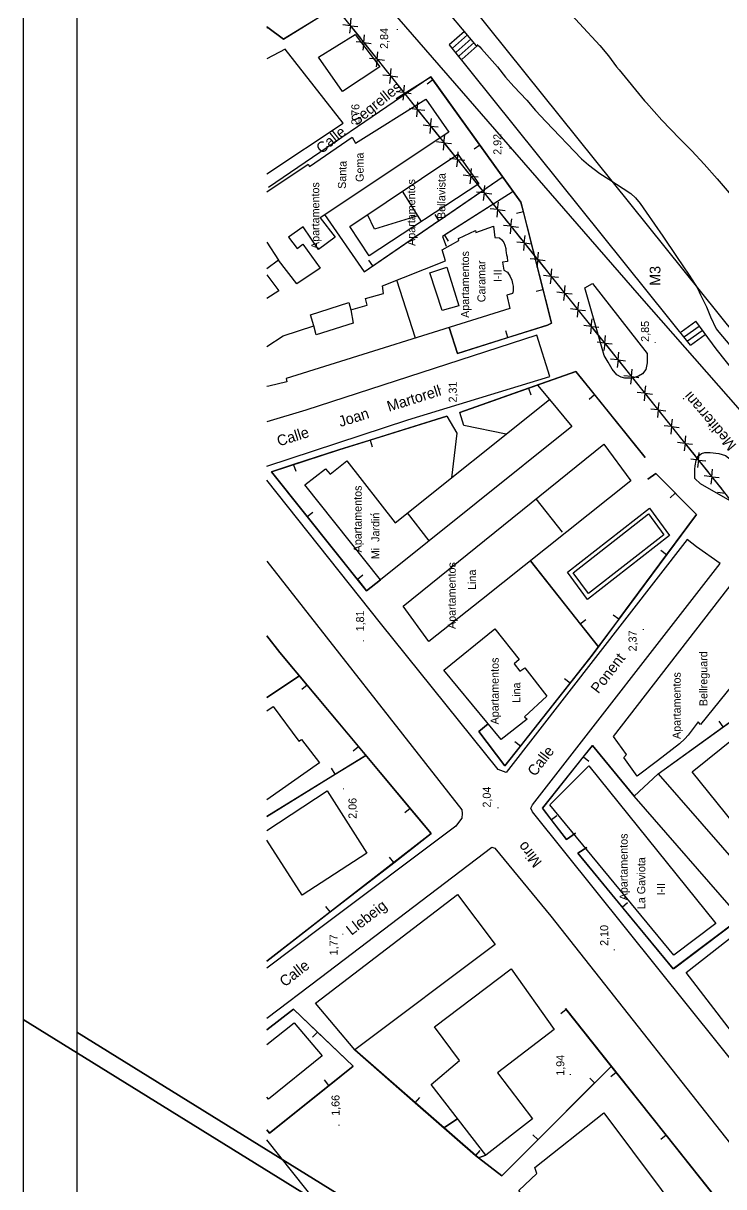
# Model space of a CAD drawing. Extents: x 748454 to 749044, y 4316681 to 4317708.
# Drawn here: x 748454.5 to 748585.4, y 4317015.2 to 4317232.7 of the extents above; entities that cross this region are included whole.
import ezdxf
from ezdxf.enums import TextEntityAlignment as Align

# ---------------------------------------------------------------- set-up
doc = ezdxf.new("R2010")
doc.units = 0
doc.linetypes.add('DASHED', pattern=[0])
doc.linetypes.add('DIVIDE', pattern=[0])
doc.layers.get('0').update_dxf_attribs({"linetype": 'CONTINUOUS'})
for name, color, linetype in [('1', 7, 'CONTINUOUS'), ('11', 7, 'CONTINUOUS'), ('26', 7, 'CONTINUOUS'), ('3', 7, 'CONTINUOUS'), ('32', 7, 'CONTINUOUS'), ('33', 7, 'CONTINUOUS'), ('39', 7, 'CONTINUOUS'), ('44', 7, 'CONTINUOUS'), ('48', 7, 'CONTINUOUS'), ('50', 7, 'CONTINUOUS'), ('53', 7, 'CONTINUOUS'), ('PATTERN_CLASS', 7, 'CONTINUOUS')]:
    doc.layers.add(name, color=color, linetype=linetype)

msp = doc.modelspace()

# ---------------------------------------------------------------- linework, layer by layer
at = {"layer": '1', "color": 0, "linetype": 'CONTINUOUS'}
for p, q in [((748539.14, 4317228.46), (748524.87, 4317245.72)), ((748500, 4317232.08), (748500.17, 4317231.88)), ((748500.17, 4317231.88), (748500, 4317231.74)), ((748534.09, 4317228.68), (748536.9, 4317231.17)), ((748579.13, 4317172.5), (748534.15, 4317228.61)), ((748534.67, 4317228.02), (748537.48, 4317230.51)), ((748535.36, 4317227.24), (748538.17, 4317229.73)), ((748535.95, 4317226.57), (748538.76, 4317229.06)), ((748536.49, 4317225.96), (748539.3, 4317228.45)), ((748531.03, 4317222.06), (748529.97, 4317221.3)), ((748539.79, 4317209.88), (748538.74, 4317209.12)), ((748532.17, 4317195.81), (748544.13, 4317204.04)), ((748545.84, 4317201.07), (748533.17, 4317193.05)), ((748519.81, 4317187.3), (748532.16, 4317195.8)), ((748532.16, 4317195.82), (748531.42, 4317196.89)), ((748547.92, 4317197.4), (748546.66, 4317197.09)), ((748533.17, 4317193.03), (748533.86, 4317191.93)), ((748519.8, 4317187.31), (748519.06, 4317188.38)), ((748551.58, 4317182.85), (748550.32, 4317182.53)), ((748577.37, 4317175.01), (748580.12, 4317176.97)), ((748583.93, 4317171.82), (748580.13, 4317177.01)), ((748545.02, 4317173.93), (748544.63, 4317175.16)), ((748578.01, 4317174.11), (748580.76, 4317176.07)), ((748578.6, 4317173.28), (748581.35, 4317175.24)), ((748579.16, 4317172.51), (748581.91, 4317174.47)), ((748593.99, 4317159.09), (748583.93, 4317171.82)), ((748500.35, 4317164.85), (748500, 4317164.75)), ((748548.88, 4317164.45), (748536.05, 4317159.9)), ((748548.89, 4317164.43), (748549.32, 4317163.21)), ((748561.24, 4317163.19), (748560.23, 4317162.37)), ((748570.67, 4317151.51), (748561.26, 4317163.19)), ((748533.61, 4317159.22), (748519.29, 4317154.75)), ((748519.29, 4317154.73), (748519.68, 4317153.49)), ((748505, 4317150.15), (748505.4, 4317148.92)), ((748576.28, 4317144.86), (748575.35, 4317143.95)), ((748507.54, 4317140.48), (748516.9, 4317128.76)), ((748507.55, 4317140.49), (748508.57, 4317141.3)), ((748565.76, 4317121.26), (748574.68, 4317133.31)), ((748574.67, 4317133.33), (748573.63, 4317134.1)), ((748549.27, 4317132.2), (748558.54, 4317120.41)), ((748516.92, 4317128.76), (748517.93, 4317129.57)), ((748565.74, 4317121.27), (748564.7, 4317122.04)), ((748558.54, 4317120.4), (748561.93, 4317116.09)), ((748558.55, 4317120.41), (748559.58, 4317121.21)), ((748506.09, 4317110.71), (748500, 4317106.63)), ((748507.53, 4317108.96), (748506.54, 4317108.12)), ((748556.66, 4317109.33), (748555.63, 4317110.13)), ((748585.25, 4317101.16), (748584.49, 4317102.21)), ((748547.36, 4317097.54), (748546.34, 4317098.35)), ((748517.15, 4317097.43), (748516.15, 4317096.6)), ((748509.81, 4317094.43), (748500, 4317087.53)), ((748559.13, 4317095.56), (748560.15, 4317094.75)), ((748512.76, 4317092.3), (748512.08, 4317093.41)), ((748526.77, 4317085.91), (748525.77, 4317085.08)), ((748553.15, 4317083.82), (748554.18, 4317084.61)), ((748523.7, 4317075.78), (748522.9, 4317076.81)), ((748511.84, 4317066.58), (748511.05, 4317067.6)), ((748566.39, 4317067.48), (748575.93, 4317055.91)), ((748566.4, 4317067.49), (748567.4, 4317068.32)), ((748575.94, 4317055.91), (748587.9, 4317064.96)), ((748575.93, 4317055.93), (748575.14, 4317056.96)), ((748504.98, 4317048.37), (748500, 4317044.55)), ((748509.46, 4317044.1), (748504.98, 4317048.37)), ((748555.92, 4317048.32), (748554.9, 4317047.51)), ((748555.93, 4317048.33), (748555.78, 4317048.51)), ((748565.27, 4317036.58), (748555.93, 4317048.32)), ((748509.45, 4317044.09), (748508.55, 4317043.15)), ((748561.25, 4317034.6), (748564.37, 4317037.72)), ((748511.61, 4317034.14), (748510.8, 4317035.16)), ((748561.24, 4317034.61), (748560.32, 4317035.53)), ((748565.26, 4317036.58), (748564.25, 4317035.77)), ((748527.72, 4317030.91), (748528.58, 4317031.89)), ((748535.64, 4317027.9), (748533.09, 4317026.2)), ((748550.62, 4317024.01), (748549.7, 4317024.93)), ((748574.6, 4317024.83), (748573.59, 4317024.02)), ((748583.95, 4317013.09), (748574.62, 4317024.83)), ((748539.02, 4317021.03), (748539.88, 4317022.01))]:
    msp.add_line(p, q, dxfattribs=at)
for points in [[(748500.17, 4317231.88), (748503.1, 4317229.69), (748512.75, 4317235.65)], [(748547.93, 4317197.41), (748547.47, 4317199.24), (748539.81, 4317209.88), (748531.04, 4317222.06), (748530.63, 4317222.63), (748500.3, 4317201.94)], [(748500, 4317201.15), (748507.7, 4317206.34), (748507.96, 4317205.88), (748515.91, 4317211.35), (748516.59, 4317210.23), (748529.68, 4317218.5), (748534, 4317212.31)], [(748534, 4317212.31), (748509.98, 4317196.27), (748512.79, 4317192.69), (748509.68, 4317190.4), (748506.77, 4317194.61), (748504.07, 4317192.69), (748505.69, 4317190.57), (748506.72, 4317191.36), (748509.97, 4317186.92), (748505.61, 4317183.97), (748502.2, 4317188.37), (748500, 4317186.79)], [(748519.1, 4317189.2), (748515.49, 4317194.68), (748535.65, 4317208.22), (748539.61, 4317202.68), (748519.1, 4317189.2)], [(748510.78, 4317196.95), (748518.21, 4317186.2), (748519.8, 4317187.3)], [(748545.03, 4317173.91), (748552.4, 4317176.24), (748553.16, 4317176.62), (748551.59, 4317182.85), (748547.93, 4317197.4)], [(748500, 4317172.26), (748503.03, 4317174.23), (748508.76, 4317176.1), (748508.13, 4317178.18), (748515.34, 4317180.49), (748515.67, 4317179.12), (748518.72, 4317179.95), (748518.41, 4317181.23), (748521.78, 4317182.17), (748521.61, 4317183.57), (748533.4, 4317188.24), (748532.77, 4317190.32), (748535.88, 4317192.04), (748535.83, 4317192.45), (748539, 4317193.94), (748539.03, 4317193.55), (748542.34, 4317194.76), (748542.59, 4317192.65), (748543.47, 4317192.54), (748543.87, 4317192.21), (748544.29, 4317191.66), (748544.43, 4317191.17), (748544.66, 4317190.57), (748544.65, 4317190.27), (748544.7, 4317189.78), (748544.79, 4317189.37), (748544.89, 4317189.01), (748544.94, 4317188.12), (748544.03, 4317188), (748544.29, 4317186.53), (748544.98, 4317186.14), (748545.44, 4317185.34), (748545.74, 4317184.63), (748545.87, 4317184.05), (748546, 4317183.52), (748545.99, 4317183.14), (748545.99, 4317182.65), (748545.96, 4317182.37), (748545.91, 4317182.16), (748544.82, 4317181.84), (748545.4, 4317179.34)], [(748533.16, 4317193.04), (748532.82, 4317192.83), (748533.51, 4317191.01)], [(748500, 4317185.67), (748502.23, 4317182.68), (748500, 4317181.24)], [(748545.4, 4317179.34), (748503.6, 4317166.29), (748503.73, 4317165.67), (748500.35, 4317164.85)], [(748534.08, 4317175.81), (748535.59, 4317170.93), (748545.02, 4317173.91)], [(748561.25, 4317163.2), (748557.72, 4317167.58), (748548.89, 4317164.45)], [(748521.23, 4317128.64), (748507.08, 4317146.38), (748510.94, 4317149.41), (748511.86, 4317148.38), (748514.94, 4317150.89), (748523.98, 4317139.31), (748552.82, 4317162.33), (748557, 4317157.29), (748521.23, 4317128.64)], [(748519.29, 4317154.74), (748513.45, 4317152.92), (748505, 4317150.17)], [(748530.27, 4317117.13), (748525.44, 4317123.7), (748562.94, 4317153.97), (748568.02, 4317147.14), (748540.12, 4317124.92), (748530.27, 4317117.13)], [(748504.99, 4317150.17), (748500.88, 4317148.83), (748507.54, 4317140.49)], [(748576.29, 4317144.87), (748572.68, 4317148.54), (748571.2, 4317147.44)], [(748574.68, 4317133.32), (748580.25, 4317140.84), (748576.29, 4317144.86)], [(748569.18, 4317091.96), (748566.68, 4317095.42), (748567.19, 4317095.97), (748564.75, 4317099.37), (748589.09, 4317130.79), (748603.01, 4317124.67), (748606.76, 4317120.17), (748601.75, 4317116.79), (748602.17, 4317116.16), (748598.95, 4317113.92), (748598.43, 4317114.67), (748597.04, 4317113.7), (748593.9, 4317117.54), (748581.04, 4317101.63), (748580.55, 4317102.08), (748578.71, 4317099.61), (748578.09, 4317098.95), (748577.08, 4317098.01), (748572.99, 4317094.83), (748569.18, 4317091.96)], [(748516.91, 4317128.75), (748518.64, 4317126.58), (748521.23, 4317128.64)], [(748556.67, 4317109.32), (748560.8, 4317114.56), (748565.75, 4317121.25)], [(748517.16, 4317097.44), (748507.55, 4317108.96), (748502.45, 4317115.07), (748500, 4317118.16)], [(748533.07, 4317111.78), (748542.58, 4317119.49), (748547.14, 4317113.78), (748546.18, 4317112.96), (748547.26, 4317111.59), (748548.17, 4317112.2), (748552.29, 4317106.88), (748548.15, 4317103.01), (748548.64, 4317102.57), (748543.76, 4317098.78), (748533.07, 4317111.78)], [(748541.33, 4317101.73), (748539.61, 4317100.32), (748544.47, 4317093.85), (748547.37, 4317097.53), (748556.66, 4317109.31)], [(748573.08, 4317092.37), (748585.25, 4317101.14), (748597.42, 4317109.92)], [(748500, 4317104.15), (748501.19, 4317104.99), (748505.95, 4317098.51), (748506.47, 4317098.79), (748509.81, 4317094.43)], [(748604.48, 4317078.01), (748596.3, 4317071.82), (748579.48, 4317092.73), (748587.73, 4317099.42), (748604.48, 4317078.01)], [(748500, 4317057.36), (748511.85, 4317066.56), (748523.7, 4317075.77), (748530.71, 4317081.21), (748526.78, 4317085.92), (748517.17, 4317097.44)], [(748500, 4317084.41), (748512.77, 4317092.29), (748518.51, 4317095.83)], [(748568.65, 4317088.22), (748560.81, 4317097.69), (748559.12, 4317095.57), (748551.47, 4317085.98), (748553.14, 4317083.81), (748556.01, 4317080.08), (748557.63, 4317081.27)], [(748560.16, 4317093.87), (748583.87, 4317064.41), (748576.06, 4317058.5), (748552.89, 4317086.6), (748560.16, 4317093.87)], [(748593.27, 4317069.27), (748588.47, 4317065.39), (748568.65, 4317088.22), (748573.08, 4317092.37), (748593.27, 4317069.27)], [(748500, 4317081.78), (748511.27, 4317089.19), (748518.7, 4317077.57)], [(748518.7, 4317077.57), (748506.6, 4317069.72), (748500, 4317079.99)], [(748559.76, 4317078.64), (748558.11, 4317077.53), (748566.39, 4317067.49)], [(748542.63, 4317060.48), (748516.41, 4317040.77), (748509.12, 4317049.52), (748535.62, 4317069.83), (748542.63, 4317060.48)], [(748578.33, 4317055.24), (748588.95, 4317063.51), (748600.98, 4317047.52), (748590.75, 4317039.14), (748578.33, 4317055.24)], [(748553.68, 4317044.61), (748543.08, 4317036.52), (748549.6, 4317027.89), (748540.91, 4317021.1), (748530.67, 4317034.32), (748536, 4317038.78), (748531.34, 4317045.1), (748545.63, 4317055.91), (748553.68, 4317044.61)], [(748500, 4317041.8), (748505.08, 4317045.86), (748510.34, 4317039.7)], [(748511.62, 4317034.13), (748516.14, 4317037.73), (748509.46, 4317044.09)], [(748510.34, 4317039.7), (748500.29, 4317031.6), (748500, 4317031.96)], [(748516.41, 4317040.77), (748527.71, 4317030.9), (748539.01, 4317021.03)], [(748574.61, 4317024.84), (748569.52, 4317031.25), (748565.28, 4317036.58)], [(748500, 4317025.84), (748500.49, 4317025.25), (748511.62, 4317034.12)], [(748539.52, 4317020.58), (748543.89, 4317017.27), (748550.63, 4317024), (748561.24, 4317034.6)], [(748579.01, 4317007.55), (748570.32, 4317000.93), (748570.81, 4317000.2), (748567.38, 4316997.76), (748563.67, 4317002.68), (748562.46, 4317001.74), (748559.55, 4317005.6), (748562.51, 4317008.05), (748559.52, 4317012.54), (748552.86, 4317007.1), (748547.1, 4317014.49), (748550.44, 4317017.69), (748550.07, 4317018.79), (748562.95, 4317029.04), (748579.01, 4317007.55)], [(748539.01, 4317021.02), (748539.52, 4317020.58), (748540.91, 4317021.1)]]:
    msp.add_lwpolyline(points, dxfattribs=at)
at = {"layer": '11', "color": 0, "linetype": 'CONTINUOUS'}
for points in [[(748500, 4317204.49), (748514.23, 4317214.02), (748503.42, 4317227.81), (748500, 4317226.01)], [(748550.45, 4317174.39), (748507.29, 4317160.33), (748500, 4317158.19)], [(748500, 4317149.89), (748526.33, 4317158.52), (748552.89, 4317166.63), (748550.45, 4317174.39)], [(748580.29, 4317134.83), (748578.53, 4317136.19), (748544.73, 4317092.61), (748543.24, 4317093.19), (748521.22, 4317120.57), (748500, 4317147.24)], [(748672.76, 4317034.47), (748644.41, 4317010.23), (748643.3, 4317011.41), (748627.57, 4316997.92), (748628.64, 4316996.12), (748624.65, 4316992.87), (748595.5, 4317027.51), (748613.45, 4317042.06), (748645.99, 4317067.89), (748640.65, 4317074.02), (748591.8, 4317034.45), (748591.2, 4317034.21), (748590.4, 4317034.36), (748549.6, 4317085.3), (748549.29, 4317085.99), (748549.63, 4317086.6), (748584.69, 4317131.72), (748580.29, 4317134.83)], [(748500, 4317132.11), (748536.41, 4317085.65), (748536.5, 4317084.94), (748536.4, 4317084.08), (748536.02, 4317083.52), (748535.29, 4317082.59), (748510.31, 4317063.83), (748500, 4317056.03)], [(748500, 4317046.7), (748510.04, 4317054.29), (748542.02, 4317078.69), (748542.57, 4317078.51), (748553.04, 4317065.75), (748591.95, 4317016.46), (748615.84, 4316986.43), (748615.94, 4316985.41), (748615.05, 4316983.11), (748594.03, 4316964.66), (748571.57, 4316945.27)], [(748571.57, 4316945.27), (748570.15, 4316944.56), (748568.72, 4316944.28), (748567.4, 4316944.33), (748566.54, 4316944.46), (748564.59, 4316945.27), (748564.17, 4316945.58), (748563.45, 4316946.26), (748562.57, 4316947.16), (748561.96, 4316947.9), (748539.62, 4316974.21), (748500, 4317023.98)]]:
    msp.add_lwpolyline(points, dxfattribs=at)
at = {"layer": '26', "color": 0, "linetype": 'CONTINUOUS'}
for points in [[(748575.2, 4317136.93), (748559.91, 4317124.99), (748556.19, 4317130.1), (748571.47, 4317142.03), (748575.2, 4317136.93)], [(748574.16, 4317137.07), (748560.06, 4317126.06), (748557.22, 4317129.96), (748571.32, 4317140.96), (748574.16, 4317137.07)]]:
    msp.add_lwpolyline(points, dxfattribs=at)
at = {"layer": '3', "color": 0, "linetype": 'CONTINUOUS'}
for p, q in [((748525.3, 4317201.27), (748528.85, 4317195.61)), ((748500, 4317191.77), (748502.2, 4317188.37)), ((748527.74, 4317173.83), (748524.29, 4317184.63)), ((748550.29, 4317143.76), (748550.22, 4317143.75)), ((748550.22, 4317143.75), (748555.19, 4317137.54)), ((748530.3, 4317135.9), (748526.26, 4317141.13))]:
    msp.add_line(p, q, dxfattribs=at)
for points in [[(748528.18, 4317196.68), (748520.14, 4317194.15), (748518.81, 4317196.91)], [(748535.88, 4317179.88), (748532.75, 4317178.95), (748530.46, 4317186.02), (748533.61, 4317187.09), (748535.88, 4317179.88)], [(748515.67, 4317179.12), (748516.1, 4317176.6), (748509.19, 4317174.46), (748508.76, 4317176.1)]]:
    msp.add_lwpolyline(points, dxfattribs=at)
at = {"layer": '32', "color": 0, "linetype": 'DASHED'}
msp.add_lwpolyline([(748500, 4317283.54), (748506.28, 4317275.92), (748541.62, 4317231.65), (748600.74, 4317157.9), (748659.93, 4317082.38), (748685.19, 4317052.54), (748688.19, 4317054.54), (748699.02, 4317042.59), (748716.23, 4317026.88), (748721.66, 4317022.82), (748739.87, 4317005.81), (748797.21, 4316922.4), (748827.57, 4316879.83), (748832.96, 4316877.52), (748842.42, 4316878.95), (748846.58, 4316875.06), (748853.75, 4316875.92), (748867, 4316852.13), (748864.27, 4316846.14), (748858.09, 4316840.23), (748899.57, 4316784), (748918.43, 4316758.11)], dxfattribs=at)
at = {"layer": '33', "color": 0, "linetype": 'CONTINUOUS'}
for p, q in [((748515.6, 4317232.19), (748515.75, 4317233.6)), ((748515.6, 4317232.19), (748514.19, 4317232.35)), ((748515.6, 4317232.19), (748515.44, 4317230.79)), ((748515.6, 4317232.19), (748517, 4317232.03)), ((748515.6, 4317232.19), (748517.47, 4317229.85)), ((748518.09, 4317229.07), (748516.69, 4317229.22)), ((748518.09, 4317229.07), (748517.93, 4317227.66)), ((748518.09, 4317229.07), (748518.25, 4317230.47)), ((748518.09, 4317229.07), (748519.5, 4317228.91)), ((748518.09, 4317229.07), (748519.96, 4317226.72)), ((748520.59, 4317225.94), (748520.75, 4317227.35)), ((748520.59, 4317225.94), (748519.18, 4317226.1)), ((748520.59, 4317225.94), (748520.43, 4317224.53)), ((748520.59, 4317225.94), (748521.99, 4317225.78)), ((748520.59, 4317225.94), (748522.46, 4317223.6)), ((748523.08, 4317222.81), (748523.24, 4317224.22)), ((748523.08, 4317222.81), (748521.68, 4317222.97)), ((748523.08, 4317222.81), (748522.93, 4317221.41)), ((748523.08, 4317222.81), (748524.49, 4317222.66)), ((748523.08, 4317222.81), (748524.96, 4317220.47)), ((748525.58, 4317219.69), (748524.17, 4317219.85)), ((748525.58, 4317219.69), (748525.42, 4317218.28)), ((748525.58, 4317219.69), (748525.74, 4317221.09)), ((748525.58, 4317219.69), (748526.98, 4317219.53)), ((748525.58, 4317219.69), (748527.45, 4317217.35)), ((748528.08, 4317216.57), (748528.23, 4317217.97)), ((748528.08, 4317216.57), (748526.67, 4317216.72)), ((748528.08, 4317216.57), (748527.93, 4317215.16)), ((748528.08, 4317216.57), (748529.49, 4317216.41)), ((748528.08, 4317216.57), (748529.96, 4317214.23)), ((748530.58, 4317213.44), (748529.18, 4317213.6)), ((748530.58, 4317213.44), (748530.43, 4317212.04)), ((748530.58, 4317213.44), (748530.74, 4317214.85)), ((748530.58, 4317213.44), (748531.99, 4317213.29)), ((748530.58, 4317213.44), (748532.46, 4317211.1)), ((748533.08, 4317210.32), (748533.24, 4317211.73)), ((748533.08, 4317210.32), (748531.68, 4317210.48)), ((748533.08, 4317210.32), (748532.93, 4317208.92)), ((748533.08, 4317210.32), (748534.49, 4317210.17)), ((748533.08, 4317210.32), (748534.96, 4317207.98)), ((748535.59, 4317207.2), (748534.18, 4317207.36)), ((748535.59, 4317207.2), (748535.43, 4317205.8)), ((748535.59, 4317207.2), (748535.74, 4317208.61)), ((748535.59, 4317207.2), (748536.99, 4317207.05)), ((748535.59, 4317207.2), (748537.46, 4317204.86)), ((748538.09, 4317204.08), (748538.24, 4317205.49)), ((748538.09, 4317204.08), (748536.68, 4317204.24)), ((748538.09, 4317204.08), (748537.93, 4317202.68)), ((748538.09, 4317204.08), (748539.49, 4317203.93)), ((748538.09, 4317204.08), (748539.96, 4317201.74)), ((748540.59, 4317200.96), (748540.74, 4317202.37)), ((748540.59, 4317200.96), (748539.18, 4317201.12)), ((748540.59, 4317200.96), (748540.44, 4317199.56)), ((748540.59, 4317200.96), (748542, 4317200.81)), ((748540.59, 4317200.96), (748542.47, 4317198.62)), ((748543.09, 4317197.84), (748541.69, 4317198)), ((748543.09, 4317197.84), (748543.25, 4317199.25)), ((748543.09, 4317197.84), (748542.94, 4317196.43)), ((748543.09, 4317197.84), (748544.5, 4317197.69)), ((748543.09, 4317197.84), (748544.97, 4317195.5)), ((748545.59, 4317194.72), (748545.75, 4317196.13)), ((748545.59, 4317194.72), (748544.19, 4317194.87)), ((748545.59, 4317194.72), (748545.44, 4317193.31)), ((748545.59, 4317194.72), (748547, 4317194.56)), ((748545.59, 4317194.72), (748547.47, 4317192.38)), ((748548.1, 4317191.6), (748546.69, 4317191.75)), ((748548.1, 4317191.6), (748547.94, 4317190.19)), ((748548.1, 4317191.6), (748548.25, 4317193)), ((748548.1, 4317191.6), (748549.5, 4317191.44)), ((748548.1, 4317191.6), (748549.97, 4317189.26)), ((748550.6, 4317188.48), (748550.75, 4317189.88)), ((748550.6, 4317188.48), (748549.19, 4317188.63)), ((748550.6, 4317188.48), (748550.44, 4317187.07)), ((748550.6, 4317188.48), (748552, 4317188.32)), ((748550.6, 4317188.48), (748552.47, 4317186.14)), ((748553.1, 4317185.36), (748551.69, 4317185.51)), ((748553.1, 4317185.36), (748552.95, 4317183.95)), ((748553.1, 4317185.36), (748553.25, 4317186.76)), ((748553.1, 4317185.36), (748554.51, 4317185.2)), ((748553.1, 4317185.36), (748554.98, 4317183.02)), ((748555.6, 4317182.24), (748555.76, 4317183.64)), ((748555.6, 4317182.24), (748554.2, 4317182.39)), ((748555.6, 4317182.24), (748555.45, 4317180.83)), ((748555.6, 4317182.24), (748557.01, 4317182.08)), ((748555.6, 4317182.24), (748557.48, 4317179.9)), ((748558.1, 4317179.12), (748556.7, 4317179.27)), ((748558.1, 4317179.12), (748557.95, 4317177.71)), ((748558.1, 4317179.12), (748558.26, 4317180.52)), ((748558.1, 4317179.12), (748559.51, 4317178.96)), ((748558.1, 4317179.12), (748559.98, 4317176.77)), ((748560.61, 4317175.99), (748560.76, 4317177.4)), ((748560.61, 4317175.99), (748559.2, 4317176.15)), ((748560.61, 4317175.99), (748560.45, 4317174.59)), ((748560.61, 4317175.99), (748562.01, 4317175.84)), ((748560.61, 4317175.99), (748562.48, 4317173.65)), ((748563.11, 4317172.87), (748563.26, 4317174.28)), ((748563.11, 4317172.87), (748561.7, 4317173.03)), ((748563.11, 4317172.87), (748562.95, 4317171.47)), ((748563.11, 4317172.87), (748564.51, 4317172.72)), ((748563.11, 4317172.87), (748564.98, 4317170.53)), ((748565.61, 4317169.75), (748564.2, 4317169.91)), ((748565.61, 4317169.75), (748565.46, 4317168.35)), ((748565.61, 4317169.75), (748565.77, 4317171.16)), ((748565.61, 4317169.75), (748567.02, 4317169.6)), ((748565.61, 4317169.75), (748567.49, 4317167.41)), ((748568.11, 4317166.63), (748568.27, 4317168.04)), ((748568.11, 4317166.63), (748566.71, 4317166.79)), ((748568.11, 4317166.63), (748567.96, 4317165.23)), ((748568.11, 4317166.63), (748569.52, 4317166.48)), ((748568.11, 4317166.63), (748569.99, 4317164.29)), ((748570.61, 4317163.51), (748569.21, 4317163.67)), ((748570.61, 4317163.51), (748570.46, 4317162.11)), ((748570.61, 4317163.51), (748570.77, 4317164.92)), ((748570.61, 4317163.51), (748572.02, 4317163.36)), ((748570.61, 4317163.51), (748572.49, 4317161.17)), ((748573.12, 4317160.39), (748573.27, 4317161.8)), ((748573.12, 4317160.39), (748571.71, 4317160.54)), ((748573.12, 4317160.39), (748572.96, 4317158.98)), ((748573.12, 4317160.39), (748574.52, 4317160.24)), ((748573.12, 4317160.39), (748574.99, 4317158.05)), ((748575.62, 4317157.27), (748574.21, 4317157.42)), ((748575.62, 4317157.27), (748575.46, 4317155.86)), ((748575.62, 4317157.27), (748575.77, 4317158.67)), ((748575.62, 4317157.27), (748577.02, 4317157.11)), ((748575.62, 4317157.27), (748577.49, 4317154.93)), ((748578.12, 4317154.15), (748578.28, 4317155.55)), ((748578.12, 4317154.15), (748576.71, 4317154.3)), ((748578.12, 4317154.15), (748577.97, 4317152.74)), ((748578.12, 4317154.15), (748579.53, 4317153.99)), ((748578.12, 4317154.15), (748580, 4317151.81)), ((748580.62, 4317151.03), (748580.78, 4317152.43)), ((748580.62, 4317151.03), (748579.22, 4317151.18)), ((748580.62, 4317151.03), (748580.47, 4317149.62)), ((748580.62, 4317151.03), (748582.03, 4317150.87)), ((748580.62, 4317151.03), (748582.5, 4317148.69)), ((748583.12, 4317147.91), (748581.72, 4317148.06)), ((748583.12, 4317147.91), (748583.28, 4317149.31)), ((748583.12, 4317147.91), (748582.97, 4317146.5)), ((748583.12, 4317147.91), (748584.53, 4317147.75)), ((748583.12, 4317147.91), (748585, 4317145.57)), ((748585.62, 4317144.78), (748584.21, 4317144.95))]:
    msp.add_line(p, q, dxfattribs=at)
at = {"layer": '39', "color": 0, "linetype": 'CONTINUOUS'}
msp.add_lwpolyline([(748500, 4317261.85), (748510.53, 4317249.73), (748569.53, 4317181.8), (748628.43, 4317114.72), (748687.54, 4317045.95), (748730.71, 4317000.47), (748777.29, 4316951.7), (748802.54, 4316915.6), (748809.14, 4316902.7), (748833.5, 4316856.99), (748871.61, 4316804.65), (748909.73, 4316752.3), (748918.43, 4316758.11)], dxfattribs=at)
at = {"layer": '44', "color": 0, "linetype": 'CONTINUOUS'}
for points in [[(748547.01, 4317245.04), (748562.19, 4317228.52), (748563.82, 4317226.55), (748565.31, 4317224.53), (748565.8, 4317223.96), (748570.55, 4317218.14), (748570.9, 4317217.77), (748573.81, 4317214.57), (748577.07, 4317211.14), (748579.41, 4317208.81), (748581.69, 4317206.34), (748584.12, 4317203.6), (748588.21, 4317198.8)], [(748539.27, 4317228.67), (748539.77, 4317228.23), (748540.11, 4317227.86), (748543.08, 4317224.51), (748544.59, 4317222.6), (748546.17, 4317220.83), (748548.57, 4317218.27), (748550.2, 4317216.34), (748552.11, 4317214.27), (748558.8, 4317207.3), (748560.12, 4317206.19), (748562.23, 4317204.6), (748563.91, 4317203.54), (748567.99, 4317200.86), (748568.89, 4317200.03), (748569.77, 4317198.96), (748570.84, 4317197.37), (748573.99, 4317192.88), (748576.51, 4317189.04), (748578.92, 4317185.58), (748580.44, 4317183.18), (748580.99, 4317181.93), (748582.13, 4317179.66), (748582.87, 4317177.81), (748583.92, 4317175.55), (748584.45, 4317174.94), (748586.47, 4317172.47)]]:
    msp.add_lwpolyline(points, dxfattribs=at)
at = {"layer": '53', "color": 0, "linetype": 'CONTINUOUS'}
msp.add_line((748550.57, 4317165.05), (748552.82, 4317162.33), dxfattribs=at)
for points in [[(748521.11, 4317224.49), (748514.15, 4317219.9), (748509.67, 4317226.31), (748516.47, 4317230.54), (748521.11, 4317224.49)], [(748559.38, 4317183.23), (748560.81, 4317184.03), (748571.04, 4317170.96), (748571.02, 4317169.18), (748570.79, 4317167.98), (748570.15, 4317167.17), (748569.41, 4317166.69), (748568.68, 4317166.46), (748568.02, 4317166.33), (748566.89, 4317166.34), (748566.2, 4317166.52), (748565.39, 4317166.95), (748564.53, 4317168.03), (748563.74, 4317169.31), (748563.04, 4317170.55), (748559.38, 4317183.23)], [(748533.61, 4317159.22), (748535.48, 4317156.04), (748534.47, 4317147.68)], [(748544.69, 4317155.84), (748536.82, 4317157.46), (748536.05, 4317159.9)], [(748595.92, 4317139.73), (748595.85, 4317139.42), (748595.72, 4317138.76), (748595.59, 4317138.6), (748595.29, 4317138.4), (748581.04, 4317146.55), (748579.97, 4317147.6), (748579.93, 4317148.43), (748579.94, 4317149.3), (748580.02, 4317149.95), (748580.18, 4317150.93), (748580.41, 4317151.47), (748580.57, 4317151.78), (748581.22, 4317152.23), (748581.85, 4317152.44), (748582.8, 4317152.43), (748584.43, 4317152.23), (748585.69, 4317151.89), (748587.1, 4317150.78), (748595.92, 4317139.73)]]:
    msp.add_lwpolyline(points, dxfattribs=at)
at = {"layer": 'PATTERN_CLASS', "color": 0, "linetype": 'CONTINUOUS'}
for p, q in [((748561.93, 4317116.09), (748549.27, 4317132.2)), ((748573.08, 4317092.37), (748610.9, 4317119.63)), ((748500, 4317106.63), (748506.09, 4317110.71)), ((748518.51, 4317095.83), (748500, 4317084.41)), ((748500, 4317044.55), (748504.98, 4317048.37)), ((748533.09, 4317026.2), (748535.64, 4317027.9))]:
    msp.add_line(p, q, dxfattribs=at)
for points in [[(748500, 4317257.74), (748516.22, 4317237.79), (748503.1, 4317229.69), (748500.17, 4317231.88)], [(748524.19, 4317218.62), (748530.63, 4317222.63), (748547.47, 4317199.24), (748553.16, 4317176.62), (748552.4, 4317176.24), (748535.59, 4317170.93), (748534.08, 4317175.81)], [(748510.78, 4317196.95), (748518.21, 4317186.2), (748544.13, 4317204.04)], [(748545.84, 4317201.07), (748532.82, 4317192.83), (748533.51, 4317191.01)], [(748536.05, 4317159.9), (748557.72, 4317167.58), (748570.67, 4317151.51)], [(748521.23, 4317128.64), (748518.64, 4317126.58), (748500.88, 4317148.83), (748513.45, 4317152.92), (748533.61, 4317159.22)], [(748571.2, 4317147.44), (748572.68, 4317148.54), (748580.25, 4317140.84), (748560.8, 4317114.56), (748544.47, 4317093.85), (748539.61, 4317100.32), (748541.33, 4317101.73)], [(748500, 4317118.16), (748502.45, 4317115.07), (748530.71, 4317081.21), (748500, 4317057.36)], [(748557.63, 4317081.27), (748557.63, 4317081.27), (748556.01, 4317080.08), (748551.47, 4317085.98), (748560.81, 4317097.69), (748568.65, 4317088.22)], [(748588.47, 4317065.39), (748575.93, 4317055.91), (748558.11, 4317077.53), (748559.76, 4317078.64)], [(748504.98, 4317048.37), (748516.14, 4317037.73), (748500.49, 4317025.25), (748500, 4317025.84)], [(748555.78, 4317048.51), (748569.52, 4317031.25), (748596.89, 4316996.8), (748609.92, 4316980.61), (748576.27, 4316951.28), (748573.61, 4316948.54)], [(748540.91, 4317021.1), (748539.52, 4317020.58), (748516.41, 4317040.77)], [(748564.37, 4317037.72), (748543.89, 4317017.27), (748539.52, 4317020.58)]]:
    msp.add_lwpolyline(points, dxfattribs=at)
at = {"layer": 'PATTERN_CLASS', "color": 0, "linetype": 'DIVIDE'}
msp.add_lwpolyline([(748500, 4317251.73), (748526, 4317219.16), (748585.07, 4317145.48), (748644.24, 4317069.97), (748670.45, 4317037.13)], dxfattribs=at)

# ---------------------------------------------------------------- texts
at = {"layer": '39', "color": 0, "linetype": 'CONTINUOUS'}
msp.add_text('M3   ', height=2, rotation=90, dxfattribs=at).set_placement((748572.53, 4317186.56), align=Align.MIDDLE)
at = {"layer": '48', "color": 0, "linetype": 'CONTINUOUS'}
for s, p in [(' 2,84', (748522.66, 4317227.31)), ('.', (748524.5, 4317231.19)), ('.', (748517.29, 4317221.69)), (' 2,76', (748517.29, 4317213.12)), (' 2,92', (748543.82, 4317207.52)), ('.', (748545.52, 4317209.05)), (' 2,85', (748571.4, 4317172.57)), ('.', (748572.66, 4317172.74)), (' 2,31', (748535.48, 4317161.23)), ('.', (748532.48, 4317164.07)), (' 1,81', (748518.17, 4317118.44)), (' 2,37', (748569.07, 4317114.71)), ('.', (748570.43, 4317119.07)), ('.', (748518.17, 4317116.94)), ('.', (748514.44, 4317089.32)), (' 2,04', (748541.83, 4317085.52)), (' 2,06', (748516.75, 4317083.42)), ('.', (748543.29, 4317085.72)), (' 2,10', (748563.77, 4317059.67)), (' 1,77', (748513.22, 4317057.9)), ('.', (748514.31, 4317062.11)), ('.', (748565.03, 4317059.22)), (' 1,94', (748555.57, 4317035.4)), ('.', (748556.83, 4317035.89)), (' 1,66', (748513.58, 4317027.91)), ('.', (748513.58, 4317026.41))]:
    msp.add_text(s, height=1.5, rotation=90, dxfattribs=at).set_placement(p)
at = {"layer": '50', "color": 0, "linetype": 'CONTINUOUS'}
for s, height, rotation, p in [('Calle   Segrelles', 2, 38.8615, (748510.23, 4317208.18)), ('Santa', 1.5, 88.406, (748514.76, 4317201.7)), ('Gema', 1.5, 90.4115, (748518.1, 4317203.02)), ('Bellavista', 1.5, 89.7312, (748533.34, 4317196.07)), ('Apartamentos', 1.5, 90.1302, (748509.81, 4317190.47)), ('Apartamentos', 1.5, 90.1302, (748527.73, 4317191.05)), ('Apartamentos', 1.5, 90.1302, (748537.79, 4317177.6)), ('Caramar', 1.5, 90.1302, (748540.84, 4317180.53)), ('I-II', 1.5, 90, (748543.89, 4317184.3)), ('Calle        Joan     Martorell', 2, 17.4925, (748502.26, 4317153.56)), ('Mediterrani', 2, 130.4438, (748587.85, 4317153.84)), ('Apartamentos', 1.5, 90, (748517.71, 4317133.77)), ("'", 1.5, 63.1281, (748520.53, 4317140.11)), ('Mi  Jardin', 1.5, 90, (748521.02, 4317132.5)), ('Apartamentos', 1.5, 90, (748535.28, 4317119.45)), ('Lina', 1.5, 90.1302, (748539.08, 4317126.76)), ('Apartamentos', 1.5, 90, (748543.31, 4317101.62)), ('Calle                  Ponent', 2, 52.6331, (748550.11, 4317091.77)), ('Bellreguard', 1.5, 90.1302, (748582.31, 4317105.03)), ('Apartamentos', 1.5, 90, (748577.3, 4317098.89)), ('Lina', 1.5, 90.1302, (748547.36, 4317105.66)), ('Apartamentos', 1.5, 90, (748567.39, 4317068.74)), ('Miro', 2, 128.3362, (748551.5, 4317075.87)), ('La Gaviota', 1.5, 90, (748570.69, 4317067.09)), ('I-II', 1.5, 90, (748574.39, 4317069.66)), ('Calle             Llebeig', 2, 37.7174, (748503.34, 4317052.46))]:
    msp.add_text(s, height=height, rotation=rotation, dxfattribs=at).set_placement(p)

# ---------------------------------------------------------------- meshes
at = {"color": 0, "linetype": 'CONTINUOUS'}
mesh = msp.add_polyface(dxfattribs=at)
corners = [(748454.5, 4316681), (748454.5, 4316681), (748454.5, 4316871.96), (748762.5, 4316681), (748454.5, 4317046.49), (749044, 4316681), (748454.5, 4317707.5), (749044, 4317342.01), (749044, 4317707.5)]
mesh.append_faces([[corners[k] for k in face] for face in [(0, 1, 3, 2), (2, 3, 5, 4), (4, 5, 7, 6), (6, 7, 8, 8)]], dxfattribs={"vtx0": -1, "vtx2": -1, "color": 0})
mesh = msp.add_polyface(dxfattribs=at)
corners = [(748464.5, 4316691), (748464.5, 4316691), (748464.5, 4316875.76), (748762.5, 4316691), (748464.5, 4317044.09), (749034, 4316691), (748464.5, 4317511), (749034, 4317157.91), (748762.5, 4317511), (749034, 4317342.67), (749034, 4317511)]
mesh.append_faces([[corners[k] for k in face] for face in [(0, 1, 3, 2), (2, 3, 5, 4), (4, 5, 7, 6), (6, 7, 9, 8), (8, 9, 10, 10)]], dxfattribs={"vtx0": -1, "vtx2": -1, "color": 0})

doc.saveas('drawing.dxf')
